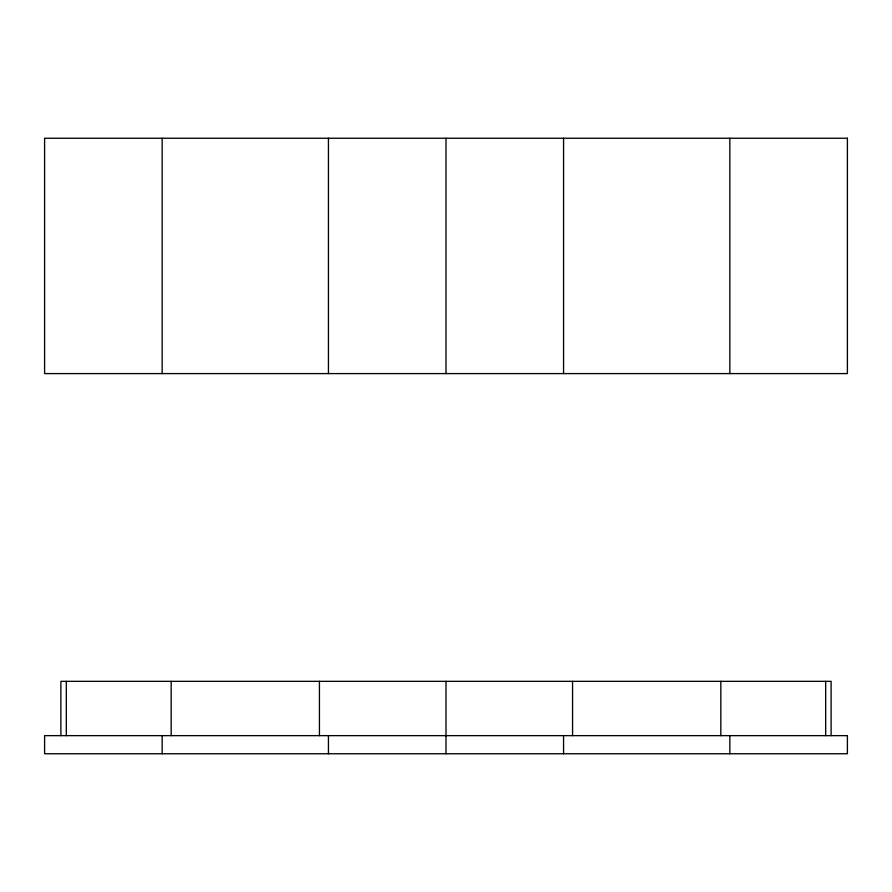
<?xml version="1.0" encoding="UTF-8"?>
<svg xmlns="http://www.w3.org/2000/svg" width="892" height="892" viewBox="0 0 892 892"><rect width="100%" height="100%" fill="white"/><g stroke="black" fill="none" stroke-linecap="round" stroke-linejoin="round"><path stroke-width="1.34" d="M831.11 735.644L831.11 681.343L60.89 681.343L60.89 735.644M825.68 681.343L825.68 735.644M729.834 138.249L729.834 373.592M729.834 735.644L729.834 753.751M720.836 681.343L720.836 735.644M572.564 681.343L572.564 735.644M563.566 138.249L563.566 373.592M563.566 735.644L563.566 753.751M446 138.249L446 373.592M446 681.343L446 753.751M328.434 138.249L328.434 373.592M328.434 735.644L328.434 753.751M319.436 681.343L319.436 735.644M171.164 681.343L171.164 735.644M162.166 138.249L162.166 373.592M162.166 735.644L162.166 753.751M66.32 681.343L66.32 735.644M847.4 138.249L44.6 138.249L44.6 373.592L847.4 373.592L847.4 138.249M847.4 735.644L44.6 735.644L44.6 753.751L847.4 753.751L847.4 735.644"/></g></svg>
